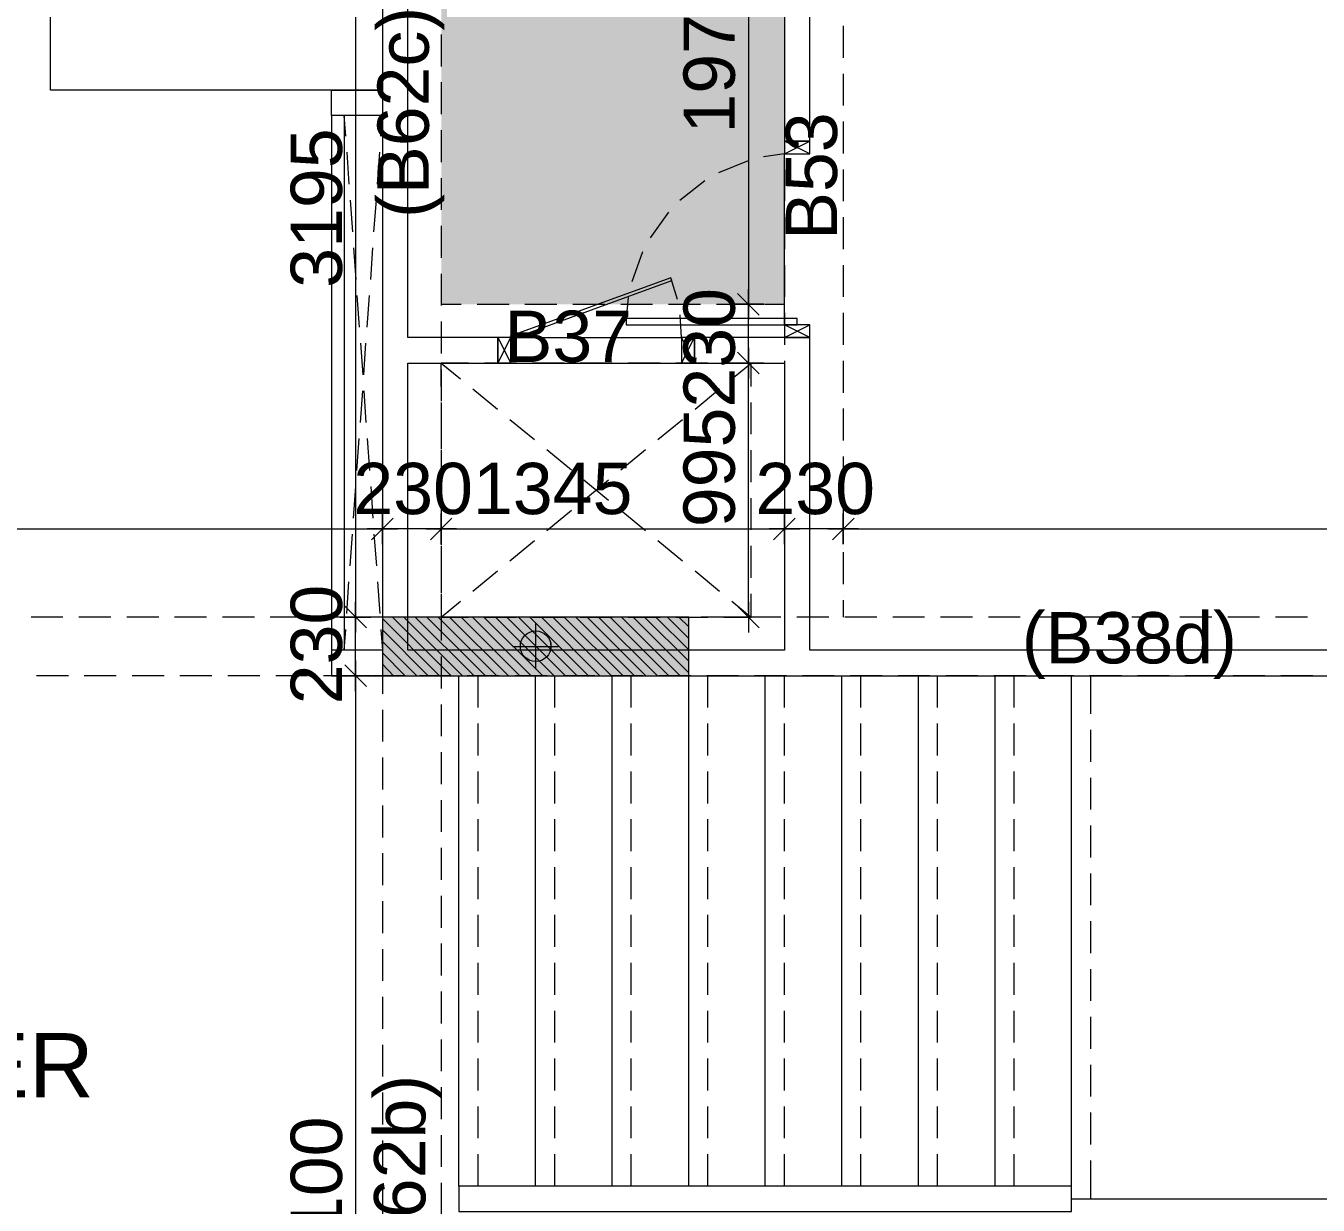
# Model space of a CAD drawing. Header units: millimetres. Extents: x -1303 to 98744, y -1303 to 90097.
# Drawn here: x 18732 to 23795, y 63957 to 68579 of the extents above; entities that cross this region are included whole.
import ezdxf

# ---------------------------------------------------------------- set-up
doc = ezdxf.new("R2010")
doc.units = ezdxf.units.MM
doc.layers.add('PDF_Geometry', color=7, linetype='Continuous')
doc.layers.add('PDF_Text', color=7, linetype='Continuous')
doc.layers.add('PDF_Solid Fills', color=192, linetype='Continuous', true_color=0xc2c0c0c0)
doc.styles.add('PDF ArialMT', font='arial.ttf')

msp = doc.modelspace()

# ---------------------------------------------------------------- linework, layer by layer
at = {"layer": 'PDF_Geometry', "color": 9, "lineweight": 0, "true_color": 0xc0c0c0}
for points in [[(20123.00759, 68146.09107), (20128.93125, 68227.33221), (19929.20658, 68227.33221), (19929.20658, 68327.19351), (20128.93125, 68327.19351), (18829.02144, 68327.19351), (18829.02144, 70777.22119), (18958.50518, 70777.22119)], [(20581.69975, 67257.47999), (20581.69975, 67357.3413), (20228.79463, 67357.3413), (20228.79463, 69456.99902), (21703.88943, 69456.99902), (21703.88943, 68127.4709), (21803.7528, 68127.4709), (21803.7528, 69556.8686), (20228.79463, 69556.8686), (20228.79463, 69687.19326), (20128.93125, 69687.19326), (20128.93125, 66032.04053), (26774.05116, 66032.04053), (26774.05116, 66642.22096), (26674.18779, 66642.22096), (26674.18779, 66131.90596), (21803.7528, 66131.90596), (21803.7528, 67357.3413), (21350.9843, 67357.3413)], [(19929.20658, 68227.33221), (19929.20658, 66131.90596)], [(19985.06089, 68146.09107), (19979.13723, 68227.33221), (19979.13723, 66131.90596), (19985.06089, 66213.14711)], [(21803.7528, 68077.53611), (21703.88943, 68127.4709)], [(21703.88943, 68077.53611), (21803.7528, 68127.4709)], [(19989.29237, 68083.46185), (19997.75533, 67959.05877)], [(20109.4681, 67959.05877), (20118.77611, 68083.46185)], [(21561.71124, 68050.46125), (21445.76907, 68003.0637)], [(21803.7528, 67357.3413), (21703.88943, 67407.27195), (21703.88943, 68077.53611), (21621.7991, 68065.69292)], [(21391.60694, 67971.75322), (21293.43574, 67894.73943)], [(20002.83394, 67896.43367), (20011.2969, 67772.02647)], [(20095.92653, 67772.02647), (20105.23662, 67896.43367)], [(21250.2738, 67849.04026), (21177.49357, 67748.33183)], [(20015.52838, 67709.40138), (20024.83847, 67584.99417)], [(20083.23209, 67584.99417), (20091.69505, 67709.40138)], [(21147.8732, 67693.32257), (21105.55838, 67575.68409)], [(21284.97278, 67507.13739), (21258.73676, 67591.76702)], [(20029.06995, 67522.36907), (20038.37797, 67397.96187)], [(20069.69052, 67397.96187), (20078.15348, 67522.36907)], [(21092.01682, 67514.75324), (21083.55385, 67432.66084)], [(21350.9843, 67257.47999), (21301.05158, 67357.3413), (21295.97504, 67446.20241)], [(21703.88943, 67357.3413), (21803.7528, 67407.27195)], [(20042.60945, 67335.33677), (20051.91954, 67210.9337)], [(20056.15102, 67210.9337), (20064.61398, 67335.33677)], [(20581.69975, 67357.3413), (20631.63248, 67257.47999), (21301.05158, 67257.47999), (21350.9843, 67357.3413), (21350.9843, 67257.47999), (21703.88943, 67257.47999), (21703.88943, 66131.90596), (20228.79463, 66131.90596), (20228.79463, 67257.47999), (20581.69975, 67257.47999), (20631.63248, 67357.3413), (21301.05158, 67357.3413)], [(20359.1255, 67166.07752), (20359.1255, 67257.47999), (20434.44503, 67195.69789)], [(20466.60471, 67257.47999), (20359.1255, 67257.47999)], [(20653.63494, 67257.47999), (20529.2298, 67257.47999)], [(20841.51437, 67257.47999), (20716.2621, 67257.47999)], [(21028.5446, 67257.47999), (20904.13946, 67257.47999)], [(21216.42195, 67257.47999), (21091.17176, 67257.47999)], [(21403.45425, 67257.47999), (21279.04912, 67257.47999)], [(21573.56063, 67166.07752), (21573.56063, 67257.47999), (21466.07935, 67257.47999)], [(21498.23902, 67195.69789), (21573.56063, 67257.47999)], [(20042.60945, 67023.9014), (20051.91954, 67148.30448)], [(20056.15102, 67148.30448), (20064.61398, 67023.9014)], [(20482.68351, 67155.92444), (20579.16252, 67076.36929)], [(21353.5236, 67076.36929), (21450.00055, 67155.92444)], [(20359.1255, 67103.45242), (20359.1255, 66978.20223)], [(21573.56063, 66978.20223), (21573.56063, 67103.45242)], [(20628.24605, 67036.59585), (20724.72507, 66957.88782)], [(21207.95899, 66957.88782), (21304.43801, 67036.59585)], [(20029.06995, 66836.8691), (20038.37797, 66961.2763)], [(20069.69052, 66961.2763), (20078.15348, 66836.8691)], [(20359.1255, 66916.42012), (20359.1255, 66791.16993)], [(20772.96354, 66918.11437), (20869.44048, 66839.40634)], [(21063.24357, 66839.40634), (21159.72052, 66918.11437)], [(21573.56063, 66791.16993), (21573.56063, 66916.42012)], [(20917.68103, 66720.08187), (21015.0051, 66799.63289)], [(20917.68103, 66799.63289), (21015.0051, 66720.08187)], [(20015.52838, 66649.8368), (20024.83847, 66774.24401)], [(20083.23209, 66774.24401), (20091.69505, 66649.8368)], [(20359.1255, 66728.54483), (20359.1255, 66603.2905)], [(21573.56063, 66603.2905), (21573.56063, 66728.54483)], [(20772.96354, 66601.60039), (20869.44048, 66680.30429)], [(21063.24357, 66680.30429), (21159.72052, 66601.60039)], [(20002.83394, 66462.8045), (20011.2969, 66587.2117)], [(20095.92653, 66587.2117), (20105.23662, 66462.8045)], [(20359.1255, 66540.66541), (20359.1255, 66416.25821)], [(20628.24605, 66482.2718), (20724.72507, 66561.82282)], [(21207.95899, 66561.82282), (21304.43801, 66482.2718)], [(21573.56063, 66416.25821), (21573.56063, 66540.66541)], [(20482.68351, 66363.79032), (20579.16252, 66443.34134)], [(21353.5236, 66443.34134), (21450.00055, 66363.79032)], [(19989.29237, 66275.77633), (19997.75533, 66400.1794)], [(20109.4681, 66400.1794), (20118.77611, 66275.77633)], [(20359.1255, 66353.63311), (20359.1255, 66262.23477), (20466.60471, 66262.23477)], [(20359.1255, 66262.23477), (20434.44503, 66324.01274)], [(21466.07935, 66262.23477), (21573.56063, 66262.23477), (21573.56063, 66353.63311)], [(21498.23902, 66324.01274), (21573.56063, 66262.23477)], [(20529.2298, 66262.23477), (20653.63494, 66262.23477)], [(20716.2621, 66262.23477), (20841.51437, 66262.23477)], [(20904.13946, 66262.23477), (21028.5446, 66262.23477)], [(21091.17176, 66262.23477), (21216.42195, 66262.23477)], [(21279.04912, 66262.23477), (21403.45425, 66262.23477)], [(20123.00759, 66213.14711), (20128.93125, 66131.90596), (19929.20658, 66131.90596), (19929.20658, 66032.04053), (20128.93125, 66032.04053)], [(20428.52137, 64032.24412), (20428.52137, 66032.04053)], [(20503.84091, 65907.63746), (20503.84091, 66032.04053)], [(20728.95655, 64032.24412), (20728.95655, 66032.04053)], [(20804.27609, 65907.63746), (20804.27609, 66032.04053)], [(21028.5446, 64032.24412), (21028.5446, 66032.04053)], [(21103.86621, 65907.63746), (21103.86621, 66032.04053)], [(21328.97977, 64032.24412), (21328.97977, 66032.04053)], [(21403.45425, 65907.63746), (21403.45425, 66032.04053)], [(21628.56989, 64032.24412), (21628.56989, 66032.04053)], [(21703.88943, 65907.63746), (21703.88943, 66032.04053)], [(21929.00506, 64032.24412), (21929.00506, 66032.04053)], [(22003.47748, 65907.63746), (22003.47748, 66032.04053)], [(22228.59311, 64032.24412), (22228.59311, 66032.04053)], [(22303.91265, 65907.63746), (22303.91265, 66032.04053)], [(22529.02828, 64032.24412), (22529.02828, 66032.04053)], [(22603.50277, 65907.63746), (22603.50277, 66032.04053)], [(22828.61633, 64032.24412), (22828.61633, 66032.04053)], [(22903.93794, 65882.24857), (22903.93794, 66032.04053)], [(20503.84091, 65719.75803), (20503.84091, 65845.00823)], [(20804.27609, 65719.75803), (20804.27609, 65845.00823)], [(21103.86621, 65719.75803), (21103.86621, 65845.00823)], [(21403.45425, 65719.75803), (21403.45425, 65845.00823)], [(21703.88943, 65719.75803), (21703.88943, 65845.00823)], [(22003.47748, 65719.75803), (22003.47748, 65845.00823)], [(22303.91265, 65719.75803), (22303.91265, 65845.00823)], [(22603.50277, 65719.75803), (22603.50277, 65845.00823)], [(22903.93794, 65694.36915), (22903.93794, 65819.61934)], [(20503.84091, 65531.87861), (20503.84091, 65657.13294)], [(20804.27609, 65531.87861), (20804.27609, 65657.13294)], [(21103.86621, 65531.87861), (21103.86621, 65657.13294)], [(21403.45425, 65531.87861), (21403.45425, 65657.13294)], [(21703.88943, 65531.87861), (21703.88943, 65657.13294)], [(22003.47748, 65531.87861), (22003.47748, 65657.13294)], [(22303.91265, 65531.87861), (22303.91265, 65657.13294)], [(22603.50277, 65531.87861), (22603.50277, 65657.13294)], [(22903.93794, 65507.33684), (22903.93794, 65632.59117)], [(20503.84091, 65344.85044), (20503.84091, 65470.10064)], [(20804.27609, 65344.85044), (20804.27609, 65470.10064)], [(21103.86621, 65344.85044), (21103.86621, 65470.10064)], [(21403.45425, 65344.85044), (21403.45425, 65470.10064)], [(21703.88943, 65344.85044), (21703.88943, 65470.10064)], [(22003.47748, 65344.85044), (22003.47748, 65470.10064)], [(22303.91265, 65344.85044), (22303.91265, 65470.10064)], [(22603.50277, 65344.85044), (22603.50277, 65470.10064)], [(22903.93794, 65319.46155), (22903.93794, 65444.71175)], [(20503.84091, 65156.97102), (20503.84091, 65282.22122)], [(20804.27609, 65156.97102), (20804.27609, 65282.22122)], [(21103.86621, 65156.97102), (21103.86621, 65282.22122)], [(21403.45425, 65156.97102), (21403.45425, 65282.22122)], [(21703.88943, 65156.97102), (21703.88943, 65282.22122)], [(22003.47748, 65156.97102), (22003.47748, 65282.22122)], [(22303.91265, 65156.97102), (22303.91265, 65282.22122)], [(22603.50277, 65156.97102), (22603.50277, 65282.22122)], [(22903.93794, 65132.42926), (22903.93794, 65257.67945)], [(20503.84091, 64969.93872), (20503.84091, 65095.19304)], [(20804.27609, 64969.93872), (20804.27609, 65095.19304)], [(21103.86621, 64969.93872), (21103.86621, 65095.19304)], [(21403.45425, 64969.93872), (21403.45425, 65095.19304)], [(21703.88943, 64969.93872), (21703.88943, 65095.19304)], [(22003.47748, 64969.93872), (22003.47748, 65095.19304)], [(22303.91265, 64969.93872), (22303.91265, 65095.19304)], [(22603.50277, 64969.93872), (22603.50277, 65095.19304)], [(22903.93794, 64944.54983), (22903.93794, 65069.80416)], [(20503.84091, 64782.06343), (20503.84091, 64907.31362)], [(20804.27609, 64782.06343), (20804.27609, 64907.31362)], [(21103.86621, 64782.06343), (21103.86621, 64907.31362)], [(21403.45425, 64782.06343), (21403.45425, 64907.31362)], [(21703.88943, 64782.06343), (21703.88943, 64907.31362)], [(22003.47748, 64782.06343), (22003.47748, 64907.31362)], [(22303.91265, 64782.06343), (22303.91265, 64907.31362)], [(22603.50277, 64782.06343), (22603.50277, 64907.31362)], [(22903.93794, 64757.51753), (22903.93794, 64881.92473)], [(20503.84091, 64595.03113), (20503.84091, 64719.4342)], [(20804.27609, 64595.03113), (20804.27609, 64719.4342)], [(21103.86621, 64595.03113), (21103.86621, 64719.4342)], [(21403.45425, 64595.03113), (21403.45425, 64719.4342)], [(21703.88943, 64595.03113), (21703.88943, 64719.4342)], [(22003.47748, 64595.03113), (22003.47748, 64719.4342)], [(22303.91265, 64595.03113), (22303.91265, 64719.4342)], [(22603.50277, 64595.03113), (22603.50277, 64719.4342)], [(22903.93794, 64569.64224), (22903.93794, 64694.89243)], [(20503.84091, 64407.1517), (20503.84091, 64532.40603)], [(20804.27609, 64407.1517), (20804.27609, 64532.40603)], [(21103.86621, 64407.1517), (21103.86621, 64532.40603)], [(21403.45425, 64407.1517), (21403.45425, 64532.40603)], [(21703.88943, 64407.1517), (21703.88943, 64532.40603)], [(22003.47748, 64407.1517), (22003.47748, 64532.40603)], [(22303.91265, 64407.1517), (22303.91265, 64532.40603)], [(22603.50277, 64407.1517), (22603.50277, 64532.40603)], [(22903.93794, 64382.60994), (22903.93794, 64507.01714)], [(20503.84091, 64220.11941), (20503.84091, 64344.52661)], [(20804.27609, 64220.11941), (20804.27609, 64344.52661)], [(21103.86621, 64220.11941), (21103.86621, 64344.52661)], [(21403.45425, 64220.11941), (21403.45425, 64344.52661)], [(21703.88943, 64220.11941), (21703.88943, 64344.52661)], [(22003.47748, 64220.11941), (22003.47748, 64344.52661)], [(22303.91265, 64220.11941), (22303.91265, 64344.52661)], [(22603.50277, 64220.11941), (22603.50277, 64344.52661)], [(22903.93794, 64194.73052), (22903.93794, 64319.98485)], [(20503.84091, 64032.24412), (20503.84091, 64157.4943)], [(20804.27609, 64032.24412), (20804.27609, 64157.4943)], [(21103.86621, 64032.24412), (21103.86621, 64157.4943)], [(21403.45425, 64032.24412), (21403.45425, 64157.4943)], [(21703.88943, 64032.24412), (21703.88943, 64157.4943)], [(22003.47748, 64032.24412), (22003.47748, 64157.4943)], [(22303.91265, 64032.24412), (22303.91265, 64157.4943)], [(22603.50277, 64032.24412), (22603.50277, 64157.4943)], [(22903.93794, 63982.31346), (22903.93794, 64132.10542)], [(22828.61633, 63982.31346), (24829.26194, 63982.31346), (24829.26194, 64057.633)]]:
    msp.add_lwpolyline(points, dxfattribs=at)
at = {"layer": 'PDF_Geometry', "color": 122, "lineweight": 0, "true_color": 0x00b88a}
for points in [[(20023.99135, 69417.22971), (20023.99135, 69437.53586), (20023.99135, 66282.54505), (20023.99135, 66302.00821)], [(21562.55837, 69437.53586), (21562.55837, 67507.13739), (21562.55837, 67527.44768)], [(21562.55837, 67257.47999), (21562.55837, 67487.6701)], [(21562.55837, 66282.54505), (21562.55837, 67237.16558), (21562.55837, 67217.70242)], [(15579.24379, 66607.52198), (15558.93247, 66607.52198), (20108.62097, 66607.52198), (20089.15574, 66607.52198)], [(20359.1255, 66607.52198), (20128.93125, 66607.52198)], [(20398.90101, 66607.52198), (20378.58865, 66607.52198), (21683.57915, 66607.52198), (21664.11392, 66607.52198)], [(21934.0816, 66607.52198), (21703.88943, 66607.52198)], [(21973.85711, 66607.52198), (21953.54682, 66607.52198), (26523.54664, 66607.52198), (26504.08141, 66607.52198)], [(21562.55837, 66322.32262), (21562.55837, 66202.1469)], [(21520.24355, 66304.54958), (21604.87318, 66219.91995)], [(20023.99135, 66032.04053), (20023.99135, 66262.23477)], [(21622.64416, 66262.23477), (21502.4705, 66262.23477)], [(20023.99135, 65992.26708), (20023.99135, 66012.57737), (20023.99135, 61952.04542), (20023.99135, 61972.35983)]]:
    msp.add_lwpolyline(points, dxfattribs=at)
at = {"layer": 'PDF_Geometry', "color": 157, "lineweight": 0, "true_color": 0x3f5f7f}
for points in [[(21703.88943, 68578.54516), (21703.88943, 68453.29496)], [(21934.0816, 68578.54516), (21934.0816, 68453.29496)], [(20128.93125, 68523.5359), (20128.93125, 68398.28571)], [(20359.1255, 68544.69331), (20359.1255, 68419.44311)], [(20359.1255, 68357.66513), (20359.1255, 68232.41495)], [(21703.88943, 68390.66573), (21703.88943, 68266.2668)], [(21934.0816, 68390.66573), (21934.0816, 68266.2668)], [(20128.93125, 68335.65647), (20128.93125, 68211.25754)], [(21703.88943, 68203.63756), (21703.88943, 68078.38737)], [(21934.0816, 68203.63756), (21934.0816, 68078.38737)], [(20128.93125, 68148.62831), (20128.93125, 68023.37811)], [(20359.1255, 68169.78571), (20359.1255, 68044.53552)], [(21703.88943, 68015.75814), (21703.88943, 67891.35507)], [(21934.0816, 68015.75814), (21934.0816, 67891.35507)], [(20128.93125, 67960.74889), (20128.93125, 67836.34582)], [(20359.1255, 67981.90629), (20359.1255, 67857.50322)], [(20359.1255, 67794.87812), (20359.1255, 67669.62379)], [(21703.88943, 67828.72997), (21703.88943, 67703.47564)], [(21934.0816, 67828.72997), (21934.0816, 67703.47564)], [(20128.93125, 67773.72071), (20128.93125, 67648.46639)], [(21703.88943, 67640.85055), (21703.88943, 67516.44335)], [(21934.0816, 67640.85055), (21934.0816, 67516.44335)], [(20128.93125, 67585.84129), (20128.93125, 67461.43409)], [(20359.1255, 67606.9987), (20359.1255, 67482.5915)], [(20359.1255, 67487.6701), (20437.82939, 67487.6701)], [(20500.45656, 67487.6701), (20624.86169, 67487.6701)], [(20687.48679, 67487.6701), (20812.73905, 67487.6701)], [(20875.36622, 67487.6701), (20999.77135, 67487.6701)], [(21062.39645, 67487.6701), (21187.64871, 67487.6701)], [(21250.2738, 67487.6701), (21375.52606, 67487.6701)], [(21437.3061, 67487.6701), (21562.55837, 67487.6701)], [(21625.18346, 67487.6701), (21703.88943, 67487.6701)], [(21703.88943, 67453.81825), (21703.88943, 67328.56806)], [(21934.0816, 67453.81825), (21934.0816, 67328.56806)], [(20128.93125, 67398.80899), (20128.93125, 67273.5588)], [(20359.1255, 67419.9664), (20359.1255, 67294.71621)], [(20359.1255, 67257.47999), (20437.82939, 67257.47999)], [(20359.1255, 67232.09111), (20359.1255, 67107.6839)], [(20500.45656, 67257.47999), (20624.86169, 67257.47999)], [(20687.48679, 67257.47999), (20812.73905, 67257.47999)], [(20875.36622, 67257.47999), (20999.77135, 67257.47999)], [(21062.39645, 67257.47999), (21187.64871, 67257.47999)], [(21250.2738, 67257.47999), (21375.52606, 67257.47999)], [(21437.3061, 67257.47999), (21562.55837, 67257.47999)], [(21625.18346, 67257.47999), (21703.88943, 67257.47999)], [(21703.88943, 67265.94296), (21703.88943, 67140.68863)], [(21934.0816, 67265.94296), (21934.0816, 67140.68863)], [(20128.93125, 67210.9337), (20128.93125, 67085.67937)], [(21703.88943, 67078.91066), (21703.88943, 66953.65633)], [(21934.0816, 67078.91066), (21934.0816, 66953.65633)], [(20359.1255, 67045.05881), (20359.1255, 66919.80448)], [(20128.93125, 67023.9014), (20128.93125, 66898.64708)], [(21703.88943, 66891.03123), (21703.88943, 66765.78104)], [(21934.0816, 66891.03123), (21934.0816, 66765.78104)], [(20128.93125, 66836.02198), (20128.93125, 66710.77179)], [(20359.1255, 66857.17938), (20359.1255, 66731.92919)], [(21703.88943, 66703.15594), (21703.88943, 66578.74874)], [(21934.0816, 66703.15594), (21934.0816, 66578.74874)], [(20128.93125, 66648.14668), (20128.93125, 66523.73948)], [(20359.1255, 66670.14709), (20359.1255, 66544.89689)], [(20359.1255, 66482.2718), (20359.1255, 66357.01747)], [(21703.88943, 66516.12365), (21703.88943, 66390.86932)], [(21934.0816, 66516.12365), (21934.0816, 66390.86932)], [(20128.93125, 66461.11439), (20128.93125, 66335.86006)], [(21703.88943, 66328.24422), (21703.88943, 66262.23477)], [(21934.0816, 66328.24422), (21934.0816, 66262.23477)], [(20128.93125, 66273.23496), (20128.93125, 66148.83189)], [(20359.1255, 66294.39237), (20359.1255, 66169.9893)], [(18877.25991, 66262.23477), (18752.85478, 66262.23477)], [(19065.13727, 66262.23477), (18939.88501, 66262.23477)], [(19253.01462, 66262.23477), (19127.76443, 66262.23477)], [(19440.04693, 66262.23477), (19314.79466, 66262.23477)], [(19627.92428, 66262.23477), (19502.67202, 66262.23477)], [(19814.95658, 66262.23477), (19689.70432, 66262.23477)], [(20002.83394, 66262.23477), (19877.58168, 66262.23477)], [(20189.86624, 66262.23477), (20065.45903, 66262.23477)], [(20377.7436, 66262.23477), (20252.49134, 66262.23477)], [(20564.77383, 66262.23477), (20440.36869, 66262.23477)], [(20752.65326, 66262.23477), (20627.401, 66262.23477)], [(20939.68349, 66262.23477), (20815.27835, 66262.23477)], [(21127.56084, 66262.23477), (21002.31066, 66262.23477)], [(21315.44027, 66262.23477), (21190.18801, 66262.23477)], [(21502.4705, 66262.23477), (21377.21824, 66262.23477)], [(21690.34786, 66262.23477), (21565.09767, 66262.23477)], [(21877.38016, 66262.23477), (21752.97503, 66262.23477)], [(22065.25752, 66262.23477), (21940.00526, 66262.23477)], [(22252.28982, 66262.23477), (22127.88468, 66262.23477)], [(22440.16718, 66262.23477), (22314.91491, 66262.23477)], [(22627.19948, 66262.23477), (22502.79227, 66262.23477)], [(22815.07683, 66262.23477), (22689.82457, 66262.23477)], [(23002.95419, 66262.23477), (22877.70193, 66262.23477)], [(23189.98649, 66262.23477), (23064.73423, 66262.23477)], [(23377.86385, 66262.23477), (23252.61159, 66262.23477)], [(23564.89408, 66262.23477), (23440.48894, 66262.23477)], [(23752.77351, 66262.23477), (23627.52125, 66262.23477)], [(20128.93125, 66086.20267), (20128.93125, 65960.95247)], [(20359.1255, 66107.36007), (20359.1255, 65982.10988)], [(18899.26444, 66032.04053), (18774.01218, 66032.04053)], [(19086.29467, 66032.04053), (18961.04241, 66032.04053)], [(19274.17203, 66032.04053), (19148.92184, 66032.04053)], [(19461.20433, 66032.04053), (19335.95207, 66032.04053)], [(19649.08169, 66032.04053), (19523.82943, 66032.04053)], [(19836.11399, 66032.04053), (19711.70886, 66032.04053)], [(20023.99135, 66032.04053), (19898.73909, 66032.04053)], [(20211.02365, 66032.04053), (20086.61644, 66032.04053)], [(20398.90101, 66032.04053), (20273.64874, 66032.04053)], [(20585.93124, 66032.04053), (20461.5261, 66032.04053)], [(20773.81066, 66032.04053), (20648.5584, 66032.04053)], [(20961.68802, 66032.04053), (20836.43576, 66032.04053)], [(21148.71825, 66032.04053), (21023.46806, 66032.04053)], [(21336.59768, 66032.04053), (21211.34542, 66032.04053)], [(21523.62791, 66032.04053), (21399.22277, 66032.04053)], [(21711.50526, 66032.04053), (21586.25508, 66032.04053)], [(21898.53757, 66032.04053), (21774.13243, 66032.04053)], [(22086.41492, 66032.04053), (21961.16266, 66032.04053)], [(22273.44723, 66032.04053), (22149.04209, 66032.04053)], [(22461.32458, 66032.04053), (22336.07232, 66032.04053)], [(22649.20194, 66032.04053), (22523.94968, 66032.04053)], [(22836.23424, 66032.04053), (22710.98198, 66032.04053)], [(23024.1116, 66032.04053), (22898.85934, 66032.04053)], [(23211.1439, 66032.04053), (23086.73669, 66032.04053)], [(23399.02126, 66032.04053), (23273.76899, 66032.04053)], [(23586.05149, 66032.04053), (23461.64635, 66032.04053)], [(23773.93091, 66032.04053), (23648.67865, 66032.04053)], [(20359.1255, 65919.48478), (20359.1255, 65795.07757)], [(20128.93125, 65898.32738), (20128.93125, 65773.92017)], [(20359.1255, 65732.45248), (20359.1255, 65607.20228)], [(20128.93125, 65711.29507), (20128.93125, 65586.04488)], [(20128.93125, 65523.41565), (20128.93125, 65398.16545)], [(20359.1255, 65544.57306), (20359.1255, 65420.16999)], [(20359.1255, 65357.54488), (20359.1255, 65232.29056)], [(20128.93125, 65336.38748), (20128.93125, 65211.13315)], [(20359.1255, 65169.66546), (20359.1255, 65044.41527)], [(20128.93125, 65148.50806), (20128.93125, 65023.25786)], [(20128.93125, 64960.62864), (20128.93125, 64836.22557)], [(20359.1255, 64982.63316), (20359.1255, 64857.38297)], [(20128.93125, 64773.60046), (20128.93125, 64648.34614)], [(20359.1255, 64794.75787), (20359.1255, 64669.50354)], [(20359.1255, 64606.87845), (20359.1255, 64482.47125)], [(20128.93125, 64585.72104), (20128.93125, 64461.31384)], [(20128.93125, 64398.68874), (20128.93125, 64273.43855)], [(20359.1255, 64419.84615), (20359.1255, 64294.59596)], [(20128.93125, 64210.81345), (20128.93125, 64086.40625)], [(20359.1255, 64231.97086), (20359.1255, 64107.56365)], [(20359.1255, 64044.93856), (20359.1255, 63919.68423)], [(20128.93125, 64023.78115), (20128.93125, 63898.52683)]]:
    msp.add_lwpolyline(points, dxfattribs=at)
at = {"layer": 'PDF_Geometry', "color": 9, "lineweight": 0, "true_color": 0xc0c0c0}
for points in [[(21703.88943, 68077.53611), (21803.75239, 68077.53611), (21803.75239, 68127.46759), (21703.88943, 68127.46759)], [(20633.32466, 67351.41558), (21262.96825, 67580.76269), (21258.73676, 67591.76702), (20629.09317, 67363.26703)], [(21083.55385, 67407.27195), (21753.82047, 67407.27195), (21753.82047, 67432.66084), (21083.55385, 67432.66084)], [(21703.88943, 67357.3413), (21803.75239, 67357.3413), (21803.75239, 67407.27278), (21703.88943, 67407.27278)], [(20581.69975, 67257.47999), (20631.63123, 67257.47999), (20631.63123, 67357.34295), (20581.69975, 67357.34295)], [(21301.05158, 67257.47999), (21350.98306, 67257.47999), (21350.98306, 67357.34295), (21301.05158, 67357.34295)], [(22828.61633, 64032.24412), (20428.52137, 64032.24412), (20428.52137, 63932.37868), (22828.61633, 63932.37868)]]:
    msp.add_lwpolyline(points, close=True, dxfattribs=at)
at = {"layer": 'PDF_Geometry', "color": 122, "lineweight": 0, "true_color": 0x00b88a}
for points in [[(21562.55837, 67427.58224), (21562.55837, 67546.91084)], [(21502.4705, 67487.6701), (21622.64416, 67487.6701)], [(21604.87318, 67444.50817), (21520.24355, 67529.98491)], [(21520.24355, 67299.79481), (21604.87318, 67215.16518)], [(21562.55837, 67317.56373), (21562.55837, 67197.39214)], [(21622.64416, 67257.47999), (21502.4705, 67257.47999)], [(20171.24607, 66649.8368), (20086.61644, 66565.20717)], [(20128.93125, 66547.43413), (20128.93125, 66667.60985)], [(20316.81068, 66565.20717), (20401.44031, 66649.8368)], [(20359.1255, 66667.60985), (20359.1255, 66547.43413)], [(21746.20424, 66649.8368), (21661.57461, 66565.20717)], [(21703.88943, 66547.43413), (21703.88943, 66667.60985)], [(21891.76678, 66565.20717), (21976.39641, 66649.8368)], [(21934.0816, 66667.60985), (21934.0816, 66547.43413)], [(20189.01912, 66607.52198), (20068.84546, 66607.52198)], [(20299.03763, 66607.52198), (20419.21129, 66607.52198)], [(21763.97729, 66607.52198), (21643.80156, 66607.52198)], [(21873.99581, 66607.52198), (21994.16946, 66607.52198)], [(20023.99135, 66202.1469), (20023.99135, 66322.32262)], [(20066.30616, 66219.91995), (19981.67653, 66304.54958)], [(19963.90348, 66262.23477), (20084.07921, 66262.23477)], [(19981.67653, 66074.35534), (20066.30616, 65989.72571)], [(20023.99135, 66092.12839), (20023.99135, 65971.95267)], [(20084.07921, 66032.04053), (19963.90348, 66032.04053)]]:
    msp.add_lwpolyline(points, close=True, dxfattribs=at)
at = {"layer": 'PDF_Geometry', "lineweight": 0}
for points in [[(21562.55837, 67487.6701), (21562.55837, 67487.6701)], [(21562.55837, 67487.6701), (21562.55837, 67487.6701)], [(21633.64642, 67487.6701), (21633.64642, 67487.6701)], [(21633.64642, 67487.6701), (21633.64642, 67487.6701)], [(21703.88943, 67487.6701), (21703.88943, 67487.6701)], [(21703.88943, 67487.6701), (21703.88943, 67487.6701)], [(21562.55837, 67257.47999), (21562.55837, 67257.47999)], [(21562.55837, 67257.47999), (21562.55837, 67257.47999)], [(21633.64642, 67257.47999), (21633.64642, 67257.47999)], [(21633.64642, 67257.47999), (21633.64642, 67257.47999)], [(21703.88943, 67257.47999), (21703.88943, 67257.47999)], [(21703.88943, 67257.47999), (21703.88943, 67257.47999)], [(20128.93125, 66607.52198), (20128.93125, 66607.52198)], [(20128.93125, 66607.52198), (20128.93125, 66607.52198)], [(20359.1255, 66607.52198), (20359.1255, 66607.52198)], [(20359.1255, 66607.52198), (20359.1255, 66607.52198)], [(21703.88943, 66607.52198), (21703.88943, 66607.52198)], [(21703.88943, 66607.52198), (21703.88943, 66607.52198)], [(21934.0816, 66607.52198), (21934.0816, 66607.52198)], [(21934.0816, 66607.52198), (21934.0816, 66607.52198)], [(20128.93125, 66528.81809), (20128.93125, 66528.81809)], [(20128.93125, 66528.81809), (20128.93125, 66528.81809)], [(20359.1255, 66528.81809), (20359.1255, 66528.81809)], [(20359.1255, 66528.81809), (20359.1255, 66528.81809)], [(21703.88943, 66528.81809), (21703.88943, 66528.81809)], [(21703.88943, 66528.81809), (21703.88943, 66528.81809)], [(21934.0816, 66528.81809), (21934.0816, 66528.81809)], [(21934.0816, 66528.81809), (21934.0816, 66528.81809)], [(20128.93125, 66466.19299), (20128.93125, 66466.19299)], [(20128.93125, 66466.19299), (20128.93125, 66466.19299)], [(20359.1255, 66466.19299), (20359.1255, 66466.19299)], [(20359.1255, 66466.19299), (20359.1255, 66466.19299)], [(21703.88943, 66466.19299), (21703.88943, 66466.19299)], [(21703.88943, 66466.19299), (21703.88943, 66466.19299)], [(21934.0816, 66466.19299), (21934.0816, 66466.19299)], [(21934.0816, 66466.19299), (21934.0816, 66466.19299)], [(20128.93125, 66403.56376), (20128.93125, 66403.56376)], [(20128.93125, 66403.56376), (20128.93125, 66403.56376)], [(20359.1255, 66403.56376), (20359.1255, 66403.56376)], [(20359.1255, 66403.56376), (20359.1255, 66403.56376)], [(21703.88943, 66403.56376), (21703.88943, 66403.56376)], [(21703.88943, 66403.56376), (21703.88943, 66403.56376)], [(21934.0816, 66403.56376), (21934.0816, 66403.56376)], [(21934.0816, 66403.56376), (21934.0816, 66403.56376)], [(20128.93125, 66340.93866), (20128.93125, 66340.93866)], [(20128.93125, 66340.93866), (20128.93125, 66340.93866)], [(20359.1255, 66340.93866), (20359.1255, 66340.93866)], [(20359.1255, 66340.93866), (20359.1255, 66340.93866)], [(21703.88943, 66340.93866), (21703.88943, 66340.93866)], [(21703.88943, 66340.93866), (21703.88943, 66340.93866)], [(21934.0816, 66340.93866), (21934.0816, 66340.93866)], [(21934.0816, 66340.93866), (21934.0816, 66340.93866)], [(20045.14875, 66262.23477), (20045.14875, 66262.23477)], [(20045.14875, 66262.23477), (20045.14875, 66262.23477)], [(20128.93125, 66262.23477), (20128.93125, 66262.23477)], [(20128.93125, 66262.23477), (20128.93125, 66262.23477)], [(20128.93125, 66262.23477), (20128.93125, 66262.23477)], [(20128.93125, 66262.23477), (20128.93125, 66262.23477)], [(20128.93125, 66256.30904), (20353.19976, 66032.04053)], [(20167.86171, 66262.23477), (20398.05388, 66032.04053)], [(20212.71583, 66262.23477), (20442.908, 66032.04053)], [(20257.56994, 66262.23477), (20487.76211, 66032.04053)], [(20302.42199, 66262.23477), (20532.61623, 66032.04053)], [(20347.2761, 66262.23477), (20577.46827, 66032.04053)], [(20359.1255, 66262.23477), (20359.1255, 66262.23477)], [(20359.1255, 66262.23477), (20359.1255, 66262.23477)], [(20392.13022, 66262.23477), (20622.32239, 66032.04053)], [(20436.98434, 66262.23477), (20667.17651, 66032.04053)], [(20481.83845, 66262.23477), (20712.03062, 66032.04053)], [(20526.6905, 66262.23477), (20756.88474, 66032.04053)], [(20571.54461, 66262.23477), (20801.73678, 66032.04053)], [(20616.39873, 66262.23477), (20846.5909, 66032.04053)], [(20662.0979, 66262.23477), (20891.44502, 66032.04053)], [(20706.95202, 66262.23477), (20936.29913, 66032.04053)], [(20751.80613, 66262.23477), (20981.15325, 66032.04053)], [(20796.66025, 66262.23477), (21026.00529, 66032.04053)], [(20841.51437, 66262.23477), (21071.70653, 66032.04053)], [(20886.36641, 66262.23477), (21116.56065, 66032.04053)], [(20931.22053, 66262.23477), (21161.41269, 66032.04053)], [(20976.07464, 66262.23477), (21206.26681, 66032.04053)], [(21020.92876, 66262.23477), (21251.12093, 66032.04053)], [(21065.78288, 66262.23477), (21295.97504, 66032.04053)], [(21110.63492, 66262.23477), (21328.97977, 66043.88785)], [(21155.48903, 66262.23477), (21328.97977, 66088.74403)], [(21200.34315, 66262.23477), (21328.97977, 66133.59608)], [(21245.19727, 66262.23477), (21328.97977, 66178.45226)], [(21290.05138, 66262.23477), (21328.97977, 66224.15144)], [(21562.55837, 66262.23477), (21562.55837, 66262.23477)], [(21633.64642, 66262.23477), (21633.64642, 66262.23477)], [(21703.88943, 66262.23477), (21703.88943, 66262.23477)], [(21703.88943, 66262.23477), (21703.88943, 66262.23477)], [(21703.88943, 66262.23477), (21703.88943, 66262.23477)], [(21934.0816, 66262.23477), (21934.0816, 66262.23477)], [(21934.0816, 66262.23477), (21934.0816, 66262.23477)], [(20128.93125, 66211.45699), (20308.34772, 66032.04053)], [(20128.93125, 66166.60081), (20263.4936, 66032.04053)], [(20128.93125, 66121.74876), (20217.79236, 66032.04053)], [(20128.93125, 66076.89671), (20172.94032, 66032.04053)], [(20045.14875, 66032.04053), (20045.14875, 66032.04053)], [(20045.14875, 66032.04053), (20045.14875, 66032.04053)], [(20128.93125, 66032.04053), (20128.93125, 66032.04053)], [(20128.93125, 66032.04053), (20128.93125, 66032.04053)]]:
    msp.add_lwpolyline(points, dxfattribs=at)
at = {"layer": 'PDF_Geometry', "color": 5, "lineweight": 0}
msp.add_lwpolyline([(20128.93125, 66032.04053), (21328.97938, 66032.04053), (21328.97938, 66262.23312), (20128.93125, 66262.23312)], close=True, dxfattribs=at)
msp.add_lwpolyline([(20128.93125, 66032.04053), (21328.97938, 66032.04053), (21328.97938, 66262.23312), (20128.93125, 66262.23312)], close=True, dxfattribs=at)
at = {"layer": 'PDF_Geometry', "color": 20, "lineweight": 0, "true_color": 0xff4405}
for points in [[(20728.95655, 66237.693), (20728.95655, 66057.42941)], [(20639.24831, 66147.13765), (20818.66271, 66147.13765)]]:
    msp.add_lwpolyline(points, dxfattribs=at)
msp.add_circle((20729.27618, 66147.6949), 59.98395, dxfattribs=at)
at = {"layer": 'PDF_Geometry', "color": 7, "lineweight": 0, "true_color": 0xffffff}
msp.add_circle((20729.30377, 66147.72225), 60.01153, dxfattribs=at)
at = {"layer": 'PDF_Solid Fills', "color": 43, "lineweight": 0, "true_color": 0x00007f}
msp.add_solid([(21704.31299, 67487.6701), (21704.31299, 69457.67673), (20359.29492, 67487.6701), (20359.29492, 69457.67673)], dxfattribs=at)
at = {"layer": 'PDF_Solid Fills', "lineweight": 0}
msp.add_solid([(20129.2701, 66032.71822), (20129.2701, 66262.74304), (21329.31862, 66032.71822), (21329.31862, 66262.74304)], dxfattribs=at)

# ---------------------------------------------------------------- texts
at = {"layer": 'PDF_Text', "char_height": 201.084641, "attachment_point": 4, "rotation": 90, "style": 'PDF ArialMT'}
for s, insert in [('1970', (21410.41274, 68156.63498)), ('3195', (19871.52888, 67552.31229)), ('  995230', (21410.41274, 66458.16659)), ('230', (19871.52888, 65920.24329)), ('4100', (19871.52888, 63679.85689))]:
    msp.add_mtext(s, dxfattribs=dict(at, insert=insert))
at = {"layer": 'PDF_Text', "color": 6, "char_height": 201.084641, "attachment_point": 4, "rotation": 90, "style": 'PDF ArialMT'}
for s, insert in [('(B62c)', (20240.48349, 67826.06287)), ('B53', (21810.86239, 67740.33556)), ('(B62b)', (20227.01851, 63625.10591))]:
    msp.add_mtext(s, dxfattribs=dict(at, insert=insert))
at = {"layer": 'PDF_Text', "color": 6, "char_height": 201.084641, "attachment_point": 4, "style": 'PDF ArialMT'}
for s, insert in [('B37', (20607.30298, 67360.73768)), ('(B38d)', (22633.46796, 66150.72128))]:
    msp.add_mtext(s, dxfattribs=dict(at, insert=insert))
at = {"layer": 'PDF_Text', "char_height": 201.084641, "attachment_point": 4, "style": 'PDF ArialMT'}
for s, insert in [('2301345', (20014.9451, 66764.51421)), ('230', (21590.00748, 66764.51421))]:
    msp.add_mtext(s, dxfattribs=dict(at, insert=insert))
at = {"layer": 'PDF_Text', "color": 9, "true_color": 0xc0c0c0, "insert": (17788.57252, 64504.04872), "char_height": 251.355414, "attachment_point": 4, "style": 'PDF ArialMT'}
msp.add_mtext('FOYER', dxfattribs=at)

doc.saveas('drawing.dxf')
